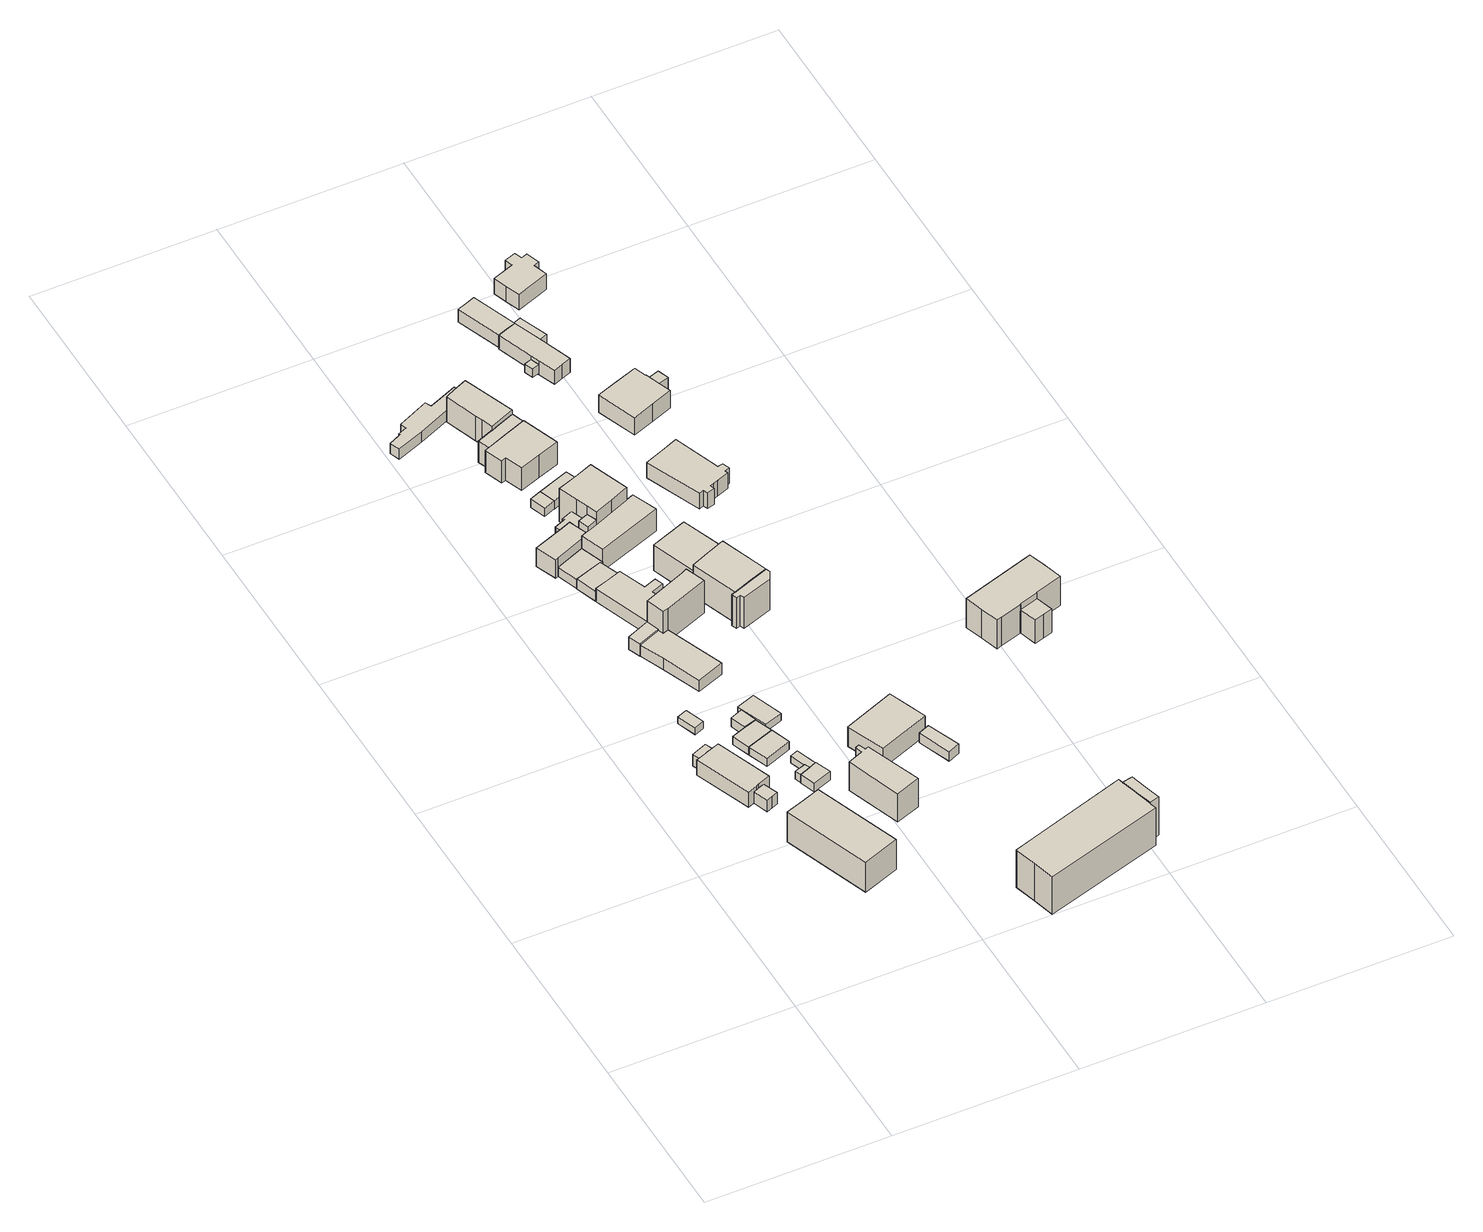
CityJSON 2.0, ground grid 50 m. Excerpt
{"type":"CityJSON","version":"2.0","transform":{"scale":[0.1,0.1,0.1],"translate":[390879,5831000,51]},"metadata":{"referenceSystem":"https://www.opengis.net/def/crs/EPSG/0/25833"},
"CityObjects":{
"building1":{"type":"Building","attributes":{"Gemeindeschluessel":"11000003","function":"31001_2000"},"address":[{"country":"Germany","locality":"Berlin","thoroughfareNumber":"15 (4)","thoroughfareName":"Hauptstraße"}],"children":["building1-1","building1-2","building1-3"]},
"building1-1":{"type":"BuildingPart","attributes":{"BezugspunktDach":"2200","measuredHeight":5.18,"storeysAboveGround":2},"parents":["building1"],"geometry":[{"type":"MultiSurface","lod":"1","boundaries":[[[0,1,2,3,4,5,6,7]],[[8,9,10,11,12,13,14,15]],[[16,17,18,19,8,15,7,6]],[[20,16,6,5]],[[9,8,19,21]],[[10,9,5,4],[22,23,20,21]],[[11,10,4,3]],[[24,25,26,12,11,3,2]],[[27,24,2,1]],[[14,13,28,29,27,1,0]],[[15,14,0,7]],[[19,18,17,16]],[[21,19,16,20]],[[20,23,22,21]],[[12,26,25,24]],[[13,12,24,27]],[[27,29,28,13]]]}]},
"building1-2":{"type":"BuildingPart","attributes":{"BezugspunktDach":"2200","measuredHeight":3.85,"storeysAboveGround":2},"parents":["building1"],"geometry":[{"type":"MultiSurface","lod":"1","boundaries":[[[30,31,32,25,29]],[[26,33,34,35,28]],[[33,26,25,32]],[[34,33,32,31]],[[35,34,31,30]],[[28,35,30,29]],[[26,12,24,25]],[[13,27,24,12]],[[28,29,27,36,13]]]}]},
"building1-3":{"type":"BuildingPart","attributes":{"BezugspunktDach":"2200","measuredHeight":3.84,"storeysAboveGround":2},"parents":["building1"],"geometry":[{"type":"MultiSurface","lod":"1","boundaries":[[[17,23,37,38]],[[39,22,18,40]],[[39,40,38,37]],[[22,39,37,23]],[[40,18,17,38]],[[18,19,16,17]],[[21,20,16,19]],[[22,23,20,21]]]}]},
"building2":{"type":"Building","attributes":{"Gemeindeschluessel":"11000003","BezugspunktDach":"2200","function":"31001_1010","measuredHeight":10.3,"storeysAboveGround":2},"address":[{"country":"Germany","locality":"Berlin","thoroughfareNumber":"17","thoroughfareName":"Hauptstraße"}],"geometry":[{"type":"Solid","lod":"1","boundaries":[[[[41,42,43,44,45]],[[46,47,48,49,50]],[[46,50,45,44]],[[47,46,44,43]],[[48,47,43,42]],[[49,48,42,41]],[[50,49,41,45]]]]}]},
"building3":{"type":"Building","attributes":{"Gemeindeschluessel":"11000003","BezugspunktDach":"2200","function":"31001_2000","measuredHeight":2.21,"storeysAboveGround":1},"address":[{"country":"Germany","locality":"Berlin","thoroughfareNumber":"15 (9)","thoroughfareName":"Hauptstraße"}],"geometry":[{"type":"Solid","lod":"1","boundaries":[[[[51,52,53,54]],[[55,56,57,58]],[[55,58,54,53]],[[56,55,53,52]],[[57,56,52,51]],[[58,57,51,54]]]]}]},
"building4":{"type":"Building","attributes":{"Gemeindeschluessel":"11000003","BezugspunktDach":"2200","function":"51009_1610","measuredHeight":2.69,"storeysAboveGround":0},"address":[{"country":"Germany","locality":"Berlin"}],"geometry":[{"type":"Solid","lod":"1","boundaries":[[[[59,60,61,62,63]],[[64,65,66,67,68]],[[64,68,63,62]],[[65,64,62,61]],[[66,65,61,60]],[[67,66,60,59]],[[68,67,59,63]]]]}]},
"building5":{"type":"Building","attributes":{"Gemeindeschluessel":"11000003","BezugspunktDach":"2200","function":"51009_1610","measuredHeight":2.63,"storeysAboveGround":0},"address":[{"country":"Germany","locality":"Berlin"}],"geometry":[{"type":"Solid","lod":"1","boundaries":[[[[69,70,71,72]],[[73,74,75,76]],[[73,76,72,71]],[[74,73,71,70]],[[75,74,70,69]],[[76,75,69,72]]]]}]},
"building6":{"type":"Building","attributes":{"Gemeindeschluessel":"11000003","BezugspunktDach":"2200","function":"31001_2000","measuredHeight":2.66,"storeysAboveGround":1},"address":[{"country":"Germany","locality":"Berlin","thoroughfareNumber":"15 (7)","thoroughfareName":"Hauptstraße"}],"geometry":[{"type":"Solid","lod":"1","boundaries":[[[[77,78,60,59]],[[66,79,80,67]],[[66,67,59,60]],[[79,66,60,78]],[[80,79,78,77]],[[67,80,77,59]]]]}]},
"building7":{"type":"Building","attributes":{"Gemeindeschluessel":"11000003","BezugspunktDach":"2200","function":"31001_2000","measuredHeight":2.77,"storeysAboveGround":1},"address":[{"country":"Germany","locality":"Berlin","thoroughfareNumber":"15 (5)","thoroughfareName":"Hauptstraße"}],"geometry":[{"type":"Solid","lod":"1","boundaries":[[[[81,82,83,70,69]],[[84,85,86,87,88]],[[84,88,69,70]],[[85,84,70,83]],[[86,85,83,82]],[[87,86,82,81]],[[88,87,81,69]]]]}]},
"building8":{"type":"Building","attributes":{"Gemeindeschluessel":"11000003","BezugspunktDach":"2200","function":"31001_2000","measuredHeight":3.85,"storeysAboveGround":1},"address":[{"country":"Germany","locality":"Berlin","thoroughfareNumber":"15 (8)","thoroughfareName":"Hauptstraße"}],"geometry":[{"type":"Solid","lod":"1","boundaries":[[[[89,90,91,92]],[[93,65,64,94]],[[93,94,92,91]],[[65,93,91,90]],[[64,65,90,89]],[[94,64,89,92]]]]}]},
"building9":{"type":"Building","attributes":{"Gemeindeschluessel":"11000003","BezugspunktDach":"2200","function":"31001_2000","measuredHeight":2.63,"storeysAboveGround":1},"address":[{"country":"Germany","locality":"Berlin","thoroughfareNumber":"15 (6)","thoroughfareName":"Hauptstraße"}],"geometry":[{"type":"Solid","lod":"1","boundaries":[[[[95,96,97,98]],[[99,100,74,101]],[[99,101,98,97]],[[100,99,97,96]],[[74,100,96,95]],[[101,74,95,98]]]]}]},
"building10":{"type":"Building","attributes":{"Gemeindeschluessel":"11000003","BezugspunktDach":"2200","function":"31001_2000","measuredHeight":4.05,"storeysAboveGround":1},"address":[{"country":"Germany","locality":"Berlin","thoroughfareNumber":"3 (2)","thoroughfareName":"Schildower Straße"}],"geometry":[{"type":"Solid","lod":"1","boundaries":[[[[102,103,104,105]],[[106,107,108,109]],[[106,109,105,104]],[[107,106,104,103]],[[108,107,103,102]],[[109,108,102,105]]]]}]},
"building11":{"type":"Building","attributes":{"Gemeindeschluessel":"11000003","BezugspunktDach":"2200","function":"31001_2000","measuredHeight":3.72,"storeysAboveGround":1},"address":[{"country":"Germany","locality":"Berlin","thoroughfareNumber":"3 (4)","thoroughfareName":"Schildower Straße"}],"geometry":[{"type":"Solid","lod":"1","boundaries":[[[[110,111,112,113,114,115,116]],[[117,118,119,120,121,122,123]],[[117,123,116,115]],[[118,117,115,114]],[[119,118,114,113]],[[120,119,113,112]],[[121,120,112,111]],[[122,121,111,110]],[[123,122,110,116]]]]}]},
"building12":{"type":"Building","attributes":{"Gemeindeschluessel":"11000003","BezugspunktDach":"2200","function":"31001_2463","measuredHeight":2.35,"storeysAboveGround":1},"address":[{"country":"Germany","locality":"Berlin","thoroughfareNumber":"19 (3)","thoroughfareName":"Hauptstraße"}],"geometry":[{"type":"Solid","lod":"1","boundaries":[[[[124,125,126,127]],[[128,129,130,131]],[[128,131,127,126]],[[129,128,126,125]],[[130,129,125,124]],[[131,130,124,127]]]]}]},
"building13":{"type":"Building","attributes":{"Gemeindeschluessel":"11000003","BezugspunktDach":"2200","function":"31001_2000","measuredHeight":10.12,"storeysAboveGround":2},"address":[{"country":"Germany","locality":"Berlin","thoroughfareNumber":"19 (1)","thoroughfareName":"Hauptstraße"}],"geometry":[{"type":"Solid","lod":"1","boundaries":[[[[132,133,134,135,136,137,138,139]],[[140,141,142,143,144,145,146,147]],[[140,147,139,138]],[[141,140,138,137]],[[142,141,137,136]],[[143,142,136,135]],[[144,143,135,134]],[[145,144,134,133]],[[146,145,133,132]],[[147,146,132,139]]]]}]},
"building14":{"type":"Building","attributes":{"Gemeindeschluessel":"11000003","BezugspunktDach":"2200","function":"31001_2463","measuredHeight":3.18,"storeysAboveGround":1},"address":[{"country":"Germany","locality":"Berlin","thoroughfareNumber":"5 (2)","thoroughfareName":"Schildower Straße"}],"geometry":[{"type":"Solid","lod":"1","boundaries":[[[[148,149,150,151,152]],[[153,154,155,156,157]],[[153,157,152,151]],[[154,153,151,150]],[[155,154,150,149]],[[156,155,149,148]],[[157,156,148,152]]]]}]},
"building15":{"type":"Building","attributes":{"Gemeindeschluessel":"11000003","BezugspunktDach":"2200","function":"31001_2723","measuredHeight":3,"storeysAboveGround":1},"address":[{"country":"Germany","locality":"Berlin","thoroughfareNumber":"5 (3)","thoroughfareName":"Schildower Straße"}],"geometry":[{"type":"Solid","lod":"1","boundaries":[[[[158,159,160,161,162,163]],[[164,165,166,167,168,169]],[[164,169,163,162]],[[165,164,162,161]],[[166,165,161,160]],[[167,166,160,159]],[[168,167,159,158]],[[169,168,158,163]]]]}]},
"building16":{"type":"Building","attributes":{"Gemeindeschluessel":"11000003","BezugspunktDach":"2200","function":"31001_1010","measuredHeight":5.98,"storeysAboveGround":1},"address":[{"country":"Germany","locality":"Berlin","thoroughfareNumber":"7 (3)","thoroughfareName":"Schildower Straße"}],"geometry":[{"type":"Solid","lod":"1","boundaries":[[[[170,171,172,173,174,175,176,177]],[[178,179,180,181,182,183,184,185]],[[178,185,177,176]],[[179,178,176,175]],[[180,179,175,174]],[[181,180,174,173]],[[182,181,173,172]],[[183,182,172,171]],[[184,183,171,170]],[[185,184,170,177]]]]}]},
"building17":{"type":"Building","attributes":{"Gemeindeschluessel":"11000003","function":"31001_2000"},"address":[{"country":"Germany","locality":"Berlin","thoroughfareNumber":"5 (1)","thoroughfareName":"Schildower Straße"}],"children":["building17-1","building17-2"]},
"building17-1":{"type":"BuildingPart","attributes":{"BezugspunktDach":"2200","measuredHeight":7.68,"storeysAboveGround":1},"parents":["building17"],"geometry":[{"type":"MultiSurface","lod":"1","boundaries":[[[186,187,188,189,190,191,192,193,194,195,196]],[[197,198,199,200,201,202,203,204,205,206,207]],[[197,207,196,195]],[[198,197,195,194]],[[199,198,194,193]],[[200,199,193,192]],[[201,200,192,191]],[[202,201,191,190]],[[203,202,190,189]],[[208,209,203,189,188]],[[205,204,188,187]],[[206,205,187,186]],[[207,206,186,196]],[[204,203,209,208]]]}]},
"building17-2":{"type":"BuildingPart","attributes":{"BezugspunktDach":"2200","measuredHeight":4.19,"storeysAboveGround":1},"parents":["building17"],"geometry":[{"type":"Solid","lod":"1","boundaries":[[[[208,210,211,209]],[[212,213,204,203]],[[212,203,209,211]],[[213,212,211,210]],[[204,213,210,208]],[[203,204,208,209]]]]}]},
"building18":{"type":"Building","attributes":{"Gemeindeschluessel":"11000003","BezugspunktDach":"2200","function":"31001_1010","measuredHeight":12.17,"storeysAboveGround":3},"address":[{"country":"Germany","locality":"Berlin","thoroughfareNumber":"3 (1)","thoroughfareName":"Schildower Straße"}],"geometry":[{"type":"Solid","lod":"1","boundaries":[[[[214,215,216,217,218,219]],[[220,221,222,223,224,225]],[[220,225,219,218]],[[221,220,218,217]],[[222,221,217,216]],[[223,222,216,215]],[[224,223,215,214]],[[225,224,214,219]]]]}]},
"building19":{"type":"Building","attributes":{"Gemeindeschluessel":"11000003","BezugspunktDach":"2200","function":"31001_2463","measuredHeight":3.36,"storeysAboveGround":1},"address":[{"country":"Germany","locality":"Berlin","thoroughfareNumber":"13 (1)","thoroughfareName":"Schildower Straße"}],"geometry":[{"type":"Solid","lod":"1","boundaries":[[[[226,227,228,229,230,231,232,233,234,235,236,237]],[[238,239,240,241,242,243,244,245,246,247,248,249]],[[238,249,237,236]],[[239,238,236,235]],[[240,239,235,234]],[[241,240,234,233]],[[242,241,233,232]],[[243,242,232,231]],[[244,243,231,230]],[[245,244,230,229]],[[246,245,229,228]],[[247,246,228,227]],[[248,247,227,226]],[[249,248,226,237]]]]}]},
"building20":{"type":"Building","attributes":{"Gemeindeschluessel":"11000003","BezugspunktDach":"2200","function":"51009_1610","measuredHeight":2.74,"storeysAboveGround":0},"address":[{"country":"Germany","locality":"Berlin"}],"geometry":[{"type":"Solid","lod":"1","boundaries":[[[[250,251,252,253]],[[254,255,256,257]],[[254,257,253,252]],[[255,254,252,251]],[[256,255,251,250]],[[257,256,250,253]]]]}]},
"building21":{"type":"Building","attributes":{"Gemeindeschluessel":"11000003","function":"31001_1010"},"address":[{"country":"Germany","locality":"Berlin","thoroughfareNumber":"7","thoroughfareName":"Schildower Straße"}],"children":["building21-1","building21-2","building21-3"]},
"building21-1":{"type":"BuildingPart","attributes":{"BezugspunktDach":"2200","measuredHeight":12.18,"storeysAboveGround":3},"parents":["building21"],"geometry":[{"type":"Solid","lod":"1","boundaries":[[[[258,259,260,261,262,263,264,265]],[[266,267,268,269,270,271,272,273]],[[266,273,265,264]],[[267,266,264,263]],[[268,267,263,262]],[[269,268,262,261]],[[270,269,261,260]],[[271,270,260,259],[274,275,276,277]],[[278,279,280,281,272,271,259,258]],[[273,272,281,282,283,278,258,265]],[[276,275,274,277]],[[281,280,279,278]],[[278,283,282,281]]]]}]},
"building21-2":{"type":"BuildingPart","attributes":{"BezugspunktDach":"2200","measuredHeight":7.98,"storeysAboveGround":3},"parents":["building21"],"geometry":[{"type":"MultiSurface","lod":"1","boundaries":[[[284,277,276,285]],[[275,274,286,287]],[[275,287,288,280,279,289,285,276]],[[286,274,277,284]],[[287,286,284,285]],[[289,279,280,288]],[[275,276,277,274]]]}]},
"building21-3":{"type":"BuildingPart","attributes":{"BezugspunktDach":"2200","measuredHeight":5.58,"storeysAboveGround":3},"parents":["building21"],"geometry":[{"type":"MultiSurface","lod":"1","boundaries":[[[290,291,289,279,283,292,293,294]],[[295,296,282,280,288,297,298,299]],[[295,299,294,293]],[[296,295,293,292]],[[282,296,292,283]],[[297,288,289,291]],[[298,297,291,290]],[[299,298,290,294]],[[281,278,279,280]],[[282,283,278,281]],[[280,300,279,289,288]]]}]},
"building22":{"type":"Building","attributes":{"Gemeindeschluessel":"11000003","BezugspunktDach":"2200","function":"31001_2000","measuredHeight":7.79,"storeysAboveGround":1},"address":[{"country":"Germany","locality":"Berlin","thoroughfareNumber":"19","thoroughfareName":"Hauptstraße"}],"geometry":[{"type":"Solid","lod":"1","boundaries":[[[[301,302,303,304,305]],[[306,307,308,309,310]],[[306,310,305,304]],[[307,306,304,303]],[[308,307,303,302]],[[309,308,302,301]],[[310,309,301,305]]]]}]},
"building23":{"type":"Building","attributes":{"Gemeindeschluessel":"11000003","BezugspunktDach":"2200","function":"31001_1010","measuredHeight":8.6,"storeysAboveGround":2},"address":[{"country":"Germany","locality":"Berlin","thoroughfareNumber":"5 (4)","thoroughfareName":"Schildower Straße"}],"geometry":[{"type":"Solid","lod":"1","boundaries":[[[[311,312,313,314,315,316,317]],[[318,319,320,321,322,165,164]],[[318,164,317,316]],[[319,318,316,315]],[[320,319,315,314]],[[321,320,314,313]],[[322,321,313,312]],[[165,322,312,311]],[[164,165,311,317]]]]}]},
"building24":{"type":"Building","attributes":{"Gemeindeschluessel":"11000003","BezugspunktDach":"2200","function":"31001_1010","measuredHeight":9.33,"storeysAboveGround":2},"address":[{"country":"Germany","locality":"Berlin","thoroughfareNumber":"9","thoroughfareName":"Schildower Straße"}],"geometry":[{"type":"Solid","lod":"1","boundaries":[[[[323,324,325,326,327,328,329,330,331]],[[332,333,334,335,336,337,338,339,340]],[[332,340,331,330]],[[333,332,330,329]],[[334,333,329,328]],[[335,334,328,327]],[[336,335,327,326]],[[337,336,326,325]],[[338,337,325,324]],[[339,338,324,323]],[[340,339,323,331]]]]}]},
"building25":{"type":"Building","attributes":{"Gemeindeschluessel":"11000003","BezugspunktDach":"2200","function":"31001_2723","measuredHeight":2.78,"storeysAboveGround":1},"address":[{"country":"Germany","locality":"Berlin","thoroughfareNumber":"9 (5)","thoroughfareName":"Schildower Straße"}],"geometry":[{"type":"Solid","lod":"1","boundaries":[[[[251,341,342,252]],[[343,344,345,346]],[[343,346,252,342]],[[344,343,342,341]],[[345,344,341,251]],[[346,345,251,252]]]]}]},
"building26":{"type":"Building","attributes":{"Gemeindeschluessel":"11000003","function":"31001_1010"},"address":[{"country":"Germany","locality":"Berlin","thoroughfareNumber":"11","thoroughfareName":"Schildower Straße"}],"children":["building26-1","building26-2"]},
"building26-1":{"type":"BuildingPart","attributes":{"BezugspunktDach":"2200","measuredHeight":9.42,"storeysAboveGround":1},"parents":["building26"],"geometry":[{"type":"MultiSurface","lod":"1","boundaries":[[[347,348,349,350,351,352,353]],[[354,355,356,357,358,359,360]],[[354,360,353,352]],[[355,354,352,351]],[[356,355,351,350]],[[361,362,363,362,364,356,350,349]],[[358,357,349,348]],[[359,358,348,347]],[[360,359,347,353]],[[357,363,362,361]],[[356,364,362,363]]]}]},
"building26-2":{"type":"BuildingPart","attributes":{"BezugspunktDach":"2200","measuredHeight":8.18,"storeysAboveGround":1},"parents":["building26"],"geometry":[{"type":"MultiSurface","lod":"1","boundaries":[[[365,366,367,364,362,368]],[[363,356,369,370,371,372]],[[372,368,361,357]],[[369,356,364,367]],[[370,369,367,366]],[[371,370,366,365]],[[372,371,365,368]],[[363,357,361,362]],[[356,363,362,364]]]}]},
"building27":{"type":"Building","attributes":{"name":"Platanen-Grundschule","Gemeindeschluessel":"11000003","function":"31001_3021"},"address":[{"country":"Germany","locality":"Berlin","thoroughfareNumber":"20","thoroughfareName":"Hauptstraße"}],"children":["building27-1","building27-2"]},
"building27-1":{"type":"BuildingPart","attributes":{"BezugspunktDach":"2200","measuredHeight":14.98,"storeysAboveGround":2},"parents":["building27"],"geometry":[{"type":"MultiSurface","lod":"1","boundaries":[[[373,374,375,376,377,378,379,380,381,382,383]],[[384,385,386,387,388,389,390,391,392,393,394]],[[384,394,383,382]],[[385,384,382,381]],[[386,385,381,380]],[[387,386,380,379]],[[390,389,377,376]],[[391,390,376,375]],[[392,391,375,374]],[[393,392,374,373]],[[394,393,373,383]],[[388,395,396,378]],[[387,379,396,395]],[[389,388,378,377]]]}]},
"building27-2":{"type":"BuildingPart","attributes":{"BezugspunktDach":"2200","measuredHeight":14.68,"storeysAboveGround":2},"parents":["building27"],"geometry":[{"type":"MultiSurface","lod":"1","boundaries":[[[397,398,399,400,401,402]],[[403,404,405,389,395,387]],[[403,387,402,401]],[[404,403,401,400]],[[405,404,400,399]],[[389,405,399,398]],[[396,378,377,398,397]],[[395,389,388]],[[387,379,396,395,397,402]],[[395,388,378,396]],[[388,389,377,378]],[[395,396,379,387]]]}]},
"building28":{"type":"Building","attributes":{"Gemeindeschluessel":"11000003","BezugspunktDach":"2200","function":"31001_1010","measuredHeight":10.1,"storeysAboveGround":3},"address":[{"country":"Germany","locality":"Berlin","thoroughfareNumber":"5","thoroughfareName":"Schildower Straße"}],"geometry":[{"type":"Solid","lod":"1","boundaries":[[[[406,407,408,409]],[[410,411,412,413]],[[410,413,409,408]],[[411,410,408,407]],[[412,411,407,406]],[[413,412,406,409]]]]}]},
"building29":{"type":"Building","attributes":{"Gemeindeschluessel":"11000003","function":"31001_1010"},"address":[{"country":"Germany","locality":"Berlin","thoroughfareNumber":"3","thoroughfareName":"Schildower Straße"}],"children":["building29-1","building29-2"]},
"building29-1":{"type":"BuildingPart","attributes":{"BezugspunktDach":"2200","measuredHeight":12.29,"storeysAboveGround":3},"parents":["building29"],"geometry":[{"type":"MultiSurface","lod":"1","boundaries":[[[414,415,416,417,418,419]],[[420,421,422,423,424,425]],[[420,425,419,418]],[[421,420,418,417]],[[422,421,417,416]],[[426,427,416,415]],[[424,423,415,414],[428,426,423,424]],[[425,424,414,419]],[[423,422,427,426]],[[426,428,424,423]]]}]},
"building29-2":{"type":"BuildingPart","attributes":{"BezugspunktDach":"2200","measuredHeight":10.13,"storeysAboveGround":3},"parents":["building29"],"geometry":[{"type":"MultiSurface","lod":"1","boundaries":[[[429,430,431,432,433,427,428,434]],[[424,422,435,436,437,438,439,440]],[[424,440,434,428]],[[435,422,427,433]],[[436,435,433,432]],[[437,436,432,431]],[[438,437,431,430]],[[439,438,430,429]],[[440,439,429,434]],[[423,426,427,422]],[[424,428,426,423]]]}]},
"building30":{"type":"Building","attributes":{"Gemeindeschluessel":"11000003","BezugspunktDach":"2200","function":"31001_2000","measuredHeight":3.1,"storeysAboveGround":1},"address":[{"country":"Germany","locality":"Berlin","thoroughfareNumber":"19 (2)","thoroughfareName":"Hauptstraße"}],"geometry":[{"type":"Solid","lod":"1","boundaries":[[[[441,442,443,444]],[[445,446,447,448]],[[445,448,444,443]],[[446,445,443,442]],[[447,446,442,441]],[[448,447,441,444]]]]}]},
"building31":{"type":"Building","attributes":{"Gemeindeschluessel":"11000003","BezugspunktDach":"2200","function":"31001_1010","measuredHeight":8.21,"storeysAboveGround":2},"address":[{"country":"Germany","locality":"Berlin","thoroughfareNumber":"4","thoroughfareName":"Schildower Straße"}],"geometry":[{"type":"Solid","lod":"1","boundaries":[[[[449,450,451,452,453,454,455,456,457,458,459,460,461,462,463,464]],[[465,466,467,468,469,470,471,472,473,474,475,476,477,478,479,480]],[[465,480,464,463]],[[466,465,463,462]],[[467,466,462,461]],[[468,467,461,460]],[[469,468,460,459]],[[470,469,459,458]],[[471,470,458,457]],[[472,471,457,456]],[[473,472,456,455]],[[474,473,455,454]],[[475,474,454,453]],[[476,475,453,452]],[[477,476,452,451]],[[478,477,451,450]],[[479,478,450,449]],[[480,479,449,464]]]]}]},
"building32":{"type":"Building","attributes":{"Gemeindeschluessel":"11000003","BezugspunktDach":"2200","function":"31001_1010","measuredHeight":4.79,"storeysAboveGround":1},"address":[{"country":"Germany","locality":"Berlin","thoroughfareNumber":"12","thoroughfareName":"Schildower Straße"}],"geometry":[{"type":"Solid","lod":"1","boundaries":[[[[481,482,483,484,485,486]],[[487,488,489,490,491,492]],[[487,492,486,485]],[[488,487,485,484]],[[489,488,484,483]],[[490,489,483,482]],[[491,490,482,481]],[[492,491,481,486]]]]}]},
"building33":{"type":"Building","attributes":{"Gemeindeschluessel":"11000003","function":"31001_1010"},"address":[{"country":"Germany","locality":"Berlin","thoroughfareNumber":"10","thoroughfareName":"Schildower Straße"}],"children":["building33-1","building33-2","building33-3"]},
"building33-1":{"type":"BuildingPart","attributes":{"BezugspunktDach":"2200","measuredHeight":5.23,"storeysAboveGround":2},"parents":["building33"],"geometry":[{"type":"MultiSurface","lod":"1","boundaries":[[[493,494,495,496,497,498,483,482,481]],[[499,500,501,502,503,504,505,506,507]],[[499,507,481,482]],[[500,499,482,483]],[[508,509,483,498]],[[501,500,510,511,512]],[[502,501,498,497]],[[503,502,497,496]],[[504,503,496,495]],[[505,504,495,494]],[[513,514,515,494,493]],[[506,505,515,516,517]],[[507,506,493,481]],[[512,511,510,509,508]],[[517,516,515,514,513]]]}]},
"building33-2":{"type":"BuildingPart","attributes":{"BezugspunktDach":"2200","measuredHeight":2.8,"storeysAboveGround":2},"parents":["building33"],"geometry":[{"type":"Solid","lod":"1","boundaries":[[[[518,514,513,519]],[[516,515,520,521]],[[516,521,519,513]],[[520,515,514,518]],[[521,520,518,519]],[[515,516,513,514]]]]}]},
"building33-3":{"type":"BuildingPart","attributes":{"BezugspunktDach":"2200","measuredHeight":4.11,"storeysAboveGround":2},"parents":["building33"],"geometry":[{"type":"Solid","lod":"1","boundaries":[[[[509,508,522,523,524,525,526]],[[527,528,529,530,512,511,531]],[[527,531,526,525]],[[528,527,525,524]],[[529,528,524,523]],[[530,529,523,522]],[[512,530,522,508]],[[531,511,509,526]],[[511,512,508,509]]]]}]},
"building34":{"type":"Building","attributes":{"Gemeindeschluessel":"11000003","function":"31001_2000"},"address":[{"country":"Germany","locality":"Berlin","thoroughfareNumber":"8","thoroughfareName":"Schildower Straße"}],"children":["building34-1","building34-2"]},
"building34-1":{"type":"BuildingPart","attributes":{"BezugspunktDach":"2200","measuredHeight":7.31,"storeysAboveGround":2},"parents":["building34"],"geometry":[{"type":"MultiSurface","lod":"1","boundaries":[[[532,533,534,535,536,537,538,539,540]],[[541,542,543,544,545,546,547,548,549]],[[541,549,540,539]],[[542,541,539,538]],[[543,542,538,537]],[[544,543,537,536]],[[550,551,536,535]],[[546,545,535,534]],[[547,546,534,533]],[[548,547,533,532]],[[549,548,532,540]],[[545,544,551,550]]]}]},
"building34-2":{"type":"BuildingPart","attributes":{"BezugspunktDach":"2200","measuredHeight":4.16,"storeysAboveGround":2},"parents":["building34"],"geometry":[{"type":"Solid","lod":"1","boundaries":[[[[550,552,553,551]],[[554,555,545,544]],[[554,544,551,553]],[[555,554,553,552]],[[545,555,552,550]],[[544,545,550,551]]]]}]},
"building35":{"type":"Building","attributes":{"Gemeindeschluessel":"11000003","BezugspunktDach":"2200","function":"31001_1010","measuredHeight":7.51,"storeysAboveGround":2},"address":[{"country":"Germany","locality":"Berlin","thoroughfareNumber":"12 (1)","thoroughfareName":"Schildower Straße"}],"geometry":[{"type":"Solid","lod":"1","boundaries":[[[[556,557,558,559,560,561,562,563,564,565,566,567]],[[568,569,570,571,572,573,574,575,576,577,578,579]],[[568,579,567,566]],[[569,568,566,565]],[[570,569,565,564]],[[571,570,564,563]],[[572,571,563,562]],[[573,572,562,561]],[[574,573,561,560]],[[575,574,560,559]],[[576,575,559,558]],[[577,576,558,557]],[[578,577,557,556]],[[579,578,556,567]]]]}]},
"building36":{"type":"Building","attributes":{"name":"Dorfkirche","Gemeindeschluessel":"11000003","function":"31001_3041"},"address":[{"country":"Germany","locality":"Berlin","thoroughfareNumber":"21","thoroughfareName":"Hauptstraße"}],"children":["building36-1","building36-2"]},
"building36-1":{"type":"BuildingPart","attributes":{"BezugspunktDach":"2200","measuredHeight":12.62,"storeysAboveGround":1},"parents":["building36"],"geometry":[{"type":"Solid","lod":"1","boundaries":[[[[580,581,582,583,584,585,586,587,588,589,590]],[[591,592,593,594,595,596,597,598,599,600,601]],[[591,601,590,589]],[[592,591,589,588]],[[593,592,588,587]],[[594,593,587,586]],[[595,594,586,585]],[[596,595,585,584]],[[597,596,584,583]],[[598,597,583,582]],[[599,598,582,581]],[[600,599,581,580]],[[601,600,580,590]]]]}]},
"building36-2":{"type":"BuildingPart","attributes":{"BezugspunktDach":"2200","measuredHeight":9.02,"storeysAboveGround":1},"parents":["building36"],"geometry":[{"type":"Solid","lod":"1","boundaries":[[[[602,603,604,605,606,607,608]],[[609,595,610,611,612,597,596]],[[609,596,608,607]],[[595,609,607,606]],[[610,595,606,605]],[[611,610,605,604]],[[612,611,604,603]],[[597,612,603,602]],[[596,597,602,608]]]]}]}
},
"vertices":[
[208,646,68],[235,657,68],[242,660,68],[277,673,68],[220,827,68],[184,814,68],[177,811,68],[149,801,68],[177,811,19],[184,814,19],[220,827,19],[277,673,19],[242,660,19],[235,657,19],[208,646,19],[149,801,19],[177,811,58],[165,807,58],[165,807,20],[177,811,20],[184,814,58],[184,814,20],[207,823,20],[207,823,58],[242,660,56],[258,666,56],[258,666,19],[235,657,56],[225,653,19],[225,653,56],
[240,612,56],[257,619,56],[274,625,56],[274,625,19],[257,619,19],[240,612,19],[235,657,43],
[197,849,58],[155,832,58],[197,849,20],[155,832,20],
[325,266,110],[425,302,110],[339,540,110],[289,522,110],[239,505,110],[289,522,12],[339,540,12],[425,302,12],[325,266,12],[239,505,12],
[211,927,39],[238,938,39],[219,991,39],[191,980,39],[219,991,17],[238,938,17],[211,927,17],[191,980,17],
[292,807,44],[366,833,44],[348,881,44],[313,870,44],[274,856,44],[313,870,17],[348,881,17],[366,833,17],[292,807,17],[274,856,17],
[357,666,44],[388,678,44],[382,692,44],[351,682,44],[382,692,18],[388,678,18],[357,666,18],[351,682,18],
[312,752,44],[385,780,44],[385,780,17],[312,752,17],
[372,624,44],[425,644,44],[409,687,44],[388,678,16],[409,687,16],[425,644,16],[372,624,16],[357,666,16],
[313,870,46],[348,881,46],[333,926,46],[299,913,46],[333,926,17],[299,913,17],
[388,678,41],[409,687,41],[389,745,41],[367,737,41],[389,745,18],[409,687,18],[367,737,18],
[218,1227,57],[279,1252,57],[267,1287,57],[205,1261,57],[267,1287,16],[279,1252,16],[218,1227,16],[205,1261,16],
[246,1159,54],[287,1054,54],[361,1083,54],[300,1242,54],[285,1237,54],[279,1252,54],[218,1227,54],[279,1252,17],[285,1237,17],[300,1242,17],[361,1083,17],[287,1054,17],[246,1159,17],[218,1227,17],
[364,860,40],[414,878,40],[384,963,40],[333,945,40],[384,963,16],[414,878,16],[364,860,16],[333,945,16],
[503,445,105],[570,470,105],[514,621,105],[505,617,105],[497,637,105],[487,632,105],[493,612,105],[450,595,105],[493,612,12],[487,632,12],[497,637,12],[505,617,12],[514,621,12],[570,470,12],[503,445,12],[450,595,12],
[211,1443,48],[288,1469,48],[267,1525,48],[266,1528,48],[190,1502,48],[266,1528,16],[267,1525,16],[288,1469,16],[211,1443,16],[190,1502,16],
[190,1502,47],[266,1528,47],[267,1525,47],[272,1527,47],[249,1591,47],[170,1559,47],[249,1591,17],[272,1527,17],[267,1525,17],[266,1528,17],[190,1502,17],[170,1559,17],
[162,1555,78],[170,1559,78],[249,1591,78],[271,1600,78],[260,1628,78],[250,1655,78],[217,1642,78],[139,1613,78],[217,1642,18],[250,1655,18],[260,1628,18],[271,1600,18],[249,1591,18],[170,1559,18],[162,1555,18],[139,1613,18],
[267,1287,59],[305,1303,59],[344,1318,59],[333,1348,59],[324,1371,59],[359,1384,59],[350,1407,59],[316,1394,59],[288,1469,59],[250,1456,59],[211,1443,59],[250,1456,15],[288,1469,15],[316,1394,15],[350,1407,15],[359,1384,15],[324,1371,15],[333,1348,15],[344,1318,15],[305,1303,15],[267,1287,15],[211,1443,15],[344,1318,57],[333,1348,57],
[385,1335,57],[375,1363,57],[375,1363,15],[385,1335,15],
[285,1237,125],[300,1242,125],[420,1288,125],[400,1342,125],[385,1335,125],[267,1287,125],[385,1335,18],[400,1342,18],[420,1288,18],[300,1242,18],[285,1237,18],[267,1287,18],
[14,2080,61],[89,2108,61],[174,2146,61],[239,2175,61],[227,2209,61],[149,2176,61],[141,2193,61],[56,2154,61],[62,2137,61],[37,2127,61],[39,2123,61],[4,2107,61],[39,2123,27],[37,2127,27],[62,2137,27],[56,2154,27],[141,2193,27],[149,2176,27],[227,2209,27],[239,2175,27],[174,2146,27],[89,2108,27],[14,2080,27],[4,2107,27],
[232,1750,51],[264,1763,51],[249,1806,51],[217,1794,51],[249,1806,24],[264,1763,24],[232,1750,24],[217,1794,24],
[277,1670,128],[289,1639,128],[300,1611,128],[350,1632,128],[401,1653,128],[361,1762,128],[309,1742,128],[257,1723,128],[309,1742,20],[361,1762,20],[401,1653,20],[350,1632,20],[300,1611,20],[289,1639,20],[277,1670,20],[257,1723,20],[300,1611,21],[289,1639,21],[289,1639,101],[300,1611,101],[277,1670,79],[289,1639,79],[289,1639,23],[277,1670,23],[271,1686,23],[271,1686,79],
[271,1600,101],[260,1628,101],[271,1600,21],[260,1628,21],[260,1628,23],[260,1628,79],
[217,1642,79],[250,1655,79],[240,1673,79],[243,1668,79],[212,1655,79],[243,1668,23],[240,1673,23],[250,1655,23],[217,1642,23],[212,1655,23],[289,1639,51],
[556,624,78],[696,679,78],[676,731,78],[656,784,78],[516,729,78],[656,784,14],[676,731,14],[696,679,14],[556,624,14],[516,729,14],
[272,1527,88],[449,1592,88],[422,1661,88],[381,1645,88],[300,1611,88],[294,1609,88],[249,1591,88],[294,1609,17],[300,1611,17],[381,1645,17],[422,1661,17],[449,1592,17],
[195,1900,96],[207,1904,96],[225,1856,96],[283,1877,96],[341,1897,96],[304,1999,96],[247,1977,96],[190,1955,96],[177,1950,96],[190,1955,23],[247,1977,23],[304,1999,23],[341,1897,23],[283,1877,23],[225,1856,23],[207,1904,23],[195,1900,23],[177,1950,23],
[351,1796,51],[335,1838,51],[335,1838,23],[351,1796,23],[264,1763,23],[249,1806,23],
[206,2056,106],[213,2036,106],[224,2006,106],[292,2034,106],[239,2175,106],[206,2161,106],[174,2146,106],[206,2161,24],[239,2175,24],[292,2034,24],[224,2006,24],[213,2036,24],[206,2056,24],[174,2146,24],[224,2006,93],[235,2011,93],[235,2011,24],[292,2034,93],
[190,1955,93],[247,1977,93],[304,1999,93],[178,1988,93],[304,1999,24],[247,1977,24],[190,1955,24],[178,1988,24],
[671,63,128],[687,2,128],[1014,101,128],[1008,121,128],[1009,121,128],[997,165,128],[984,213,128],[984,212,128],[980,228,128],[709,142,128],[654,124,128],[709,142,5],[980,228,5],[984,212,5],[984,213,5],[997,165,5],[1009,121,5],[1008,121,5],[1014,101,5],[687,2,5],[671,63,5],[654,124,5],[997,167,5],[997,167,128],
[997,167,130],[1009,121,130],[1037,129,130],[1024,174,130],[1012,219,130],[984,213,130],[1012,219,5],[1024,174,5],[1037,129,5],
[424,1352,102],[523,1393,102],[480,1510,102],[381,1473,102],[480,1510,17],[523,1393,17],[424,1352,17],[381,1473,17],
[470,1224,120],[521,1243,120],[571,1261,120],[523,1393,120],[473,1373,120],[424,1352,120],[473,1373,18],[523,1393,18],[571,1261,18],[521,1243,18],[470,1224,18],[424,1352,18],[521,1243,119],[571,1261,119],[470,1224,119],
[464,1205,119],[475,1209,119],[480,1198,119],[563,1226,119],[575,1250,119],[459,1220,119],[575,1250,18],[563,1226,18],[480,1198,18],[475,1209,18],[464,1205,18],[459,1220,18],
[706,572,46],[738,585,46],[703,675,46],[671,662,46],[703,675,15],[738,585,15],[706,572,15],[671,662,15],
[575,1613,66],[588,1618,66],[593,1606,66],[614,1612,66],[610,1625,66],[621,1629,66],[634,1633,66],[667,1646,66],[664,1654,66],[678,1660,66],[671,1679,66],[656,1676,66],[610,1804,66],[592,1797,66],[562,1785,66],[513,1766,66],[562,1785,15],[592,1797,15],[610,1804,15],[656,1676,15],[671,1679,15],[678,1660,15],[664,1654,15],[667,1646,15],[634,1633,15],[621,1629,15],[610,1625,15],[614,1612,15],[593,1606,15],[588,1618,15],[575,1613,15],[513,1766,15],
[400,2313,68],[426,2323,68],[452,2332,68],[406,2455,68],[380,2445,68],[354,2436,68],[380,2445,27],[406,2455,27],[452,2332,27],[426,2323,27],[400,2313,27],[354,2436,27],
[435,2215,68],[444,2191,68],[462,2145,68],[487,2155,68],[513,2164,68],[480,2257,68],[426,2323,22],[452,2332,22],[480,2257,22],[513,2164,22],[487,2155,22],[462,2145,22],[444,2191,22],[435,2215,22],[400,2313,22],[480,2257,65],[452,2332,65],[452,2332,34],[452,2332,24],[480,2257,24],[435,2215,56],[444,2191,56],[444,2191,28],[435,2215,28],[435,2215,29],
[424,2184,56],[415,2208,56],[424,2184,28],[415,2208,28],
[503,2265,65],[477,2334,65],[474,2341,65],[473,2345,65],[450,2336,65],[473,2345,24],[474,2341,24],[477,2334,24],[503,2265,24],[450,2336,24],
[551,1903,79],[610,1925,79],[669,1947,79],[653,1991,79],[642,2021,79],[641,2021,79],[629,2054,79],[570,2033,79],[511,2012,79],[570,2033,22],[629,2054,22],[641,2021,22],[642,2021,22],[653,1991,22],[669,1947,22],[610,1925,22],[551,1903,22],[511,2012,22],[653,1991,64],[642,2021,64],
[692,2004,64],[681,2034,64],[681,2034,22],[692,2004,22],
[489,2447,75],[503,2409,75],[593,2442,75],[580,2480,75],[579,2480,75],[596,2487,75],[583,2524,75],[566,2518,75],[558,2539,75],[527,2528,75],[535,2506,75],[476,2485,75],[535,2506,24],[527,2528,24],[558,2539,24],[566,2518,24],[583,2524,24],[596,2487,24],[579,2480,24],[580,2480,24],[593,2442,24],[503,2409,24],[489,2447,24],[476,2485,24],
[960,899,125],[976,849,125],[991,854,125],[1050,872,125],[1050,873,125],[1102,889,125],[1102,890,125],[1178,914,125],[1163,963,125],[1147,1012,125],[944,948,125],[1147,1012,30],[1163,963,30],[1178,914,30],[1102,890,30],[1102,889,30],[1050,873,30],[1050,872,30],[991,854,30],[976,849,30],[960,899,30],[944,948,30],
[1050,872,107],[1065,824,107],[1091,832,107],[1117,840,107],[1102,889,107],[1069,902,107],[1050,873,107],[1069,902,30],[1117,840,30],[1091,832,30],[1065,824,30]
]}
